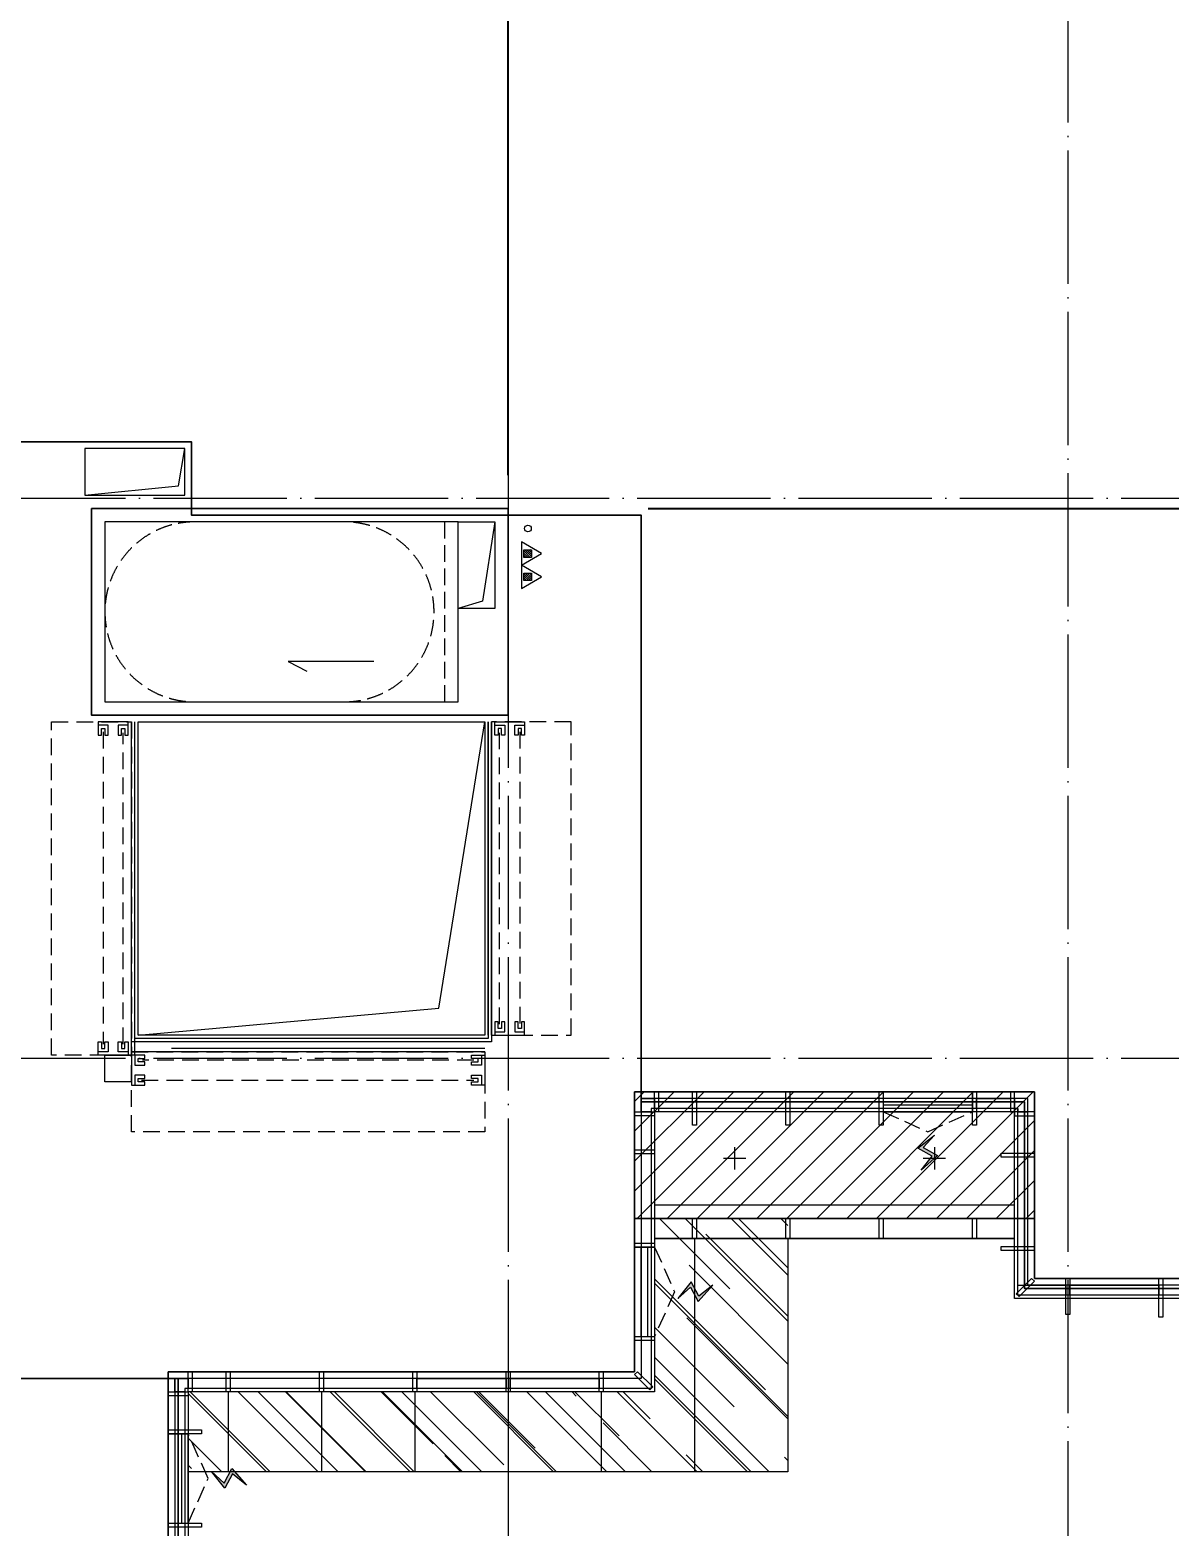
# Model space of a CAD drawing. Extents: x -292644 to 830497, y -12918 to 491457.
# Drawn here: x 129782 to 146893, y 69170 to 91630 of the extents above; entities that cross this region are included whole.
import ezdxf
from ezdxf.xclip import XClip

# ---------------------------------------------------------------- set-up
doc = ezdxf.new("R2010")
doc.units = 0
doc.header["$LTSCALE"] = 1000
doc.header["$MEASUREMENT"] = 0
for name, pattern in [('104-10 轴网$0$DOTE', [2.4200000000000004, 2, -0.2, 0.02, -0.2]), ('8#楼幕墙$0$109-34 轴网$0$L1$0$$AUDIT_BAD_LTYPE1', [0]), ('8#楼幕墙$0$DASH', [0.35, 0.25, -0.1]), ('X-104 8#10#平面_t3$0$109-34 轴网$0$L1$0$$AUDIT_BAD_LTYPE1', [0]), ('X-104 8#10#平面_t3$0$CACHE', [0.375, 0.25, -0.125]), ('X-104 8#10#平面_t3$0$DASH', [0.35, 0.25, -0.1]), ('三跑梯-偶数F$0$DASH', [0.35, 0.25, -0.1])]:
    doc.linetypes.add(name, pattern=pattern)
doc.layers.get('0').update_dxf_attribs({"linetype": 'CONTINUOUS'})
for name, color, linetype in [('104-10 轴网$0$A_AXIS-轴线', 36, '104-10 轴网$0$DOTE'), ('8#楼幕墙$0$04-电动窗', 1, 'CONTINUOUS'), ('8#楼幕墙$0$A-C_玻璃幕墙', 140, 'CONTINUOUS'), ('8#楼幕墙$0$A-O_屋面', 201, 'CONTINUOUS'), ('8#楼幕墙$0$A-TECH_结构', 21, 'CONTINUOUS'), ('X-104 8#10#平面_t3$0$A-C_玻璃幕墙', 140, 'CONTINUOUS'), ('X-104 8#10#平面_t3$0$A-E_栏杆', 232, 'CONTINUOUS'), ('X-104 8#10#平面_t3$0$A-FC', 242, 'X-104 8#10#平面_t3$0$CACHE'), ('X-104 8#10#平面_t3$0$A-O_分水线', 127, 'CONTINUOUS'), ('X-104 8#10#平面_t3$0$A-O_屋面', 201, 'CONTINUOUS'), ('X-104 8#10#平面_t3$0$A-SUR_看线', 231, 'CONTINUOUS'), ('X-104 8#10#平面_t3$0$A-TECH_结构', 21, 'CONTINUOUS'), ('X-104 8#10#平面_t3$0$A_STR-砌块墙', 121, 'CONTINUOUS'), ('X-104 8#10#平面_t3$0$EH_玻璃', 156, 'CONTINUOUS'), ('X-104 8#10#平面_t3$0$水-消火栓', 41, 'CONTINUOUS')]:
    doc.layers.add(name, color=color, linetype=linetype)
doc.layers.add('X-104 8#10#平面_t3$0$000套内', color=226, linetype='CONTINUOUS', lineweight=30, plot=False)
doc.layers.add('X-104 8#10#平面_t3$0$04-不打印_辅助线', color=165, linetype='CONTINUOUS', plot=False)
doc.layers.add('三跑梯-偶数F$0$04-不打印_辅助线', color=165, linetype='CONTINUOUS', plot=False)
doc.layers.get('X-104 8#10#平面_t3$0$A-O_分水线').off()

# ---------------------------------------------------------------- blocks, each defined once
blk = doc.blocks.new('104-10 轴网')
at = {"layer": '104-10 轴网$0$A_AXIS-轴线', "linetype": '104-10 轴网$0$DOTE'}
for p, q in [((145629.5977508624, 40099.99999999987), (145629.5977508621, -6500.000000000186)), ((154029.5977508624, 40099.99999999987), (154029.5977508621, -6500.000000000186)), ((168929.5977508623, 25199.99999999987), (113929.5977508621, 25199.99999999982)), ((168929.5977508623, 16799.99999999987), (113929.5977508621, 16799.99999999982))]:
    blk.add_line(p, q, dxfattribs=at)
blk = doc.blocks.new('X-104 8#10#平面_t3$0$dfsdgf')
at = {"layer": 'X-104 8#10#平面_t3$0$A-E_栏杆'}
for points in [[(249.9999999999673, -5049.999978165768), (249.9999999969223, -250.0000139501353), (5649.99999998985, -250.0000279002707), (5649.999999992895, -5049.999992115903)], [(299.9999999999673, -5049.999978165768), (299.9999999969514, -300.0000139501353), (5599.99999998985, -300.0000279002707), (5599.999999992895, -5049.999992115903)]]:
    blk.add_lwpolyline(points, dxfattribs=at)
blk = doc.blocks.new('三跑梯-偶数F')
at = {"color": 8, "linetype": '三跑梯-偶数F$0$DASH'}
for centre, start, end in [((1349.999999999999, 3950.000000000019), 0, 180), ((1350.000000004889, 1710.000000000033), 180, 0)]:
    blk.add_arc(centre, 1350.000000000002, start, end, dxfattribs=at)
at = {"layer": '三跑梯-偶数F$0$04-不打印_辅助线', "linetype": '三跑梯-偶数F$0$DASH'}
blk.add_line((0, 200), (2700, 200), dxfattribs=at)
at = {"layer": '三跑梯-偶数F$0$04-不打印_辅助线'}
blk.add_lwpolyline([(2700.000000000001, 5300), (9.094947017729282e-13, 5300), (0, 0), (2700.000000000001, -9.094947017729282e-13)], close=True, dxfattribs=at)
blk.add_lwpolyline([(605.1158375440127, 1265.188340814992), (605.1158375438672, 2550.000000000062), (458.8260643989042, 2270.000000000062)], dxfattribs=at)
blk = doc.blocks.new('X-104 8#10#平面_t3$0$fdhggh')
at = {"layer": 'X-104 8#10#平面_t3$0$04-不打印_辅助线', "linetype": 'X-104 8#10#平面_t3$0$109-34 轴网$0$L1$0$$AUDIT_BAD_LTYPE1'}
h = blk.add_hatch(dxfattribs=at)
h.set_pattern_fill('ANSI31', color=256, scale=200)
h.set_pattern_definition([(45, (-98156.95072181663, 16800.00001395711), (-224.5064030267288, 224.5064030267288), [])])
h.paths.add_polyline_path([(27100.00000128028, 73800.00001395676), (33100.00000008987, 73800.00002791453), (33099.99999990471, 75700.00001395712), (27099.99999870561, 75700.0000139567)])
at = {"layer": 'X-104 8#10#平面_t3$0$A-TECH_结构', "linetype": 'X-104 8#10#平面_t3$0$109-34 轴网$0$L1$0$$AUDIT_BAD_LTYPE1'}
for points in [[(42500.00000000029, 87900.00001543564), (42500.00000000029, 97699.99999999988), (24700.00000000029, 97699.99999999988), (24700.00000000029, 96299.99999999988), (13500.00000000029, 96299.99999999988), (13500.00000000029, 89299.99999999988), (7900.000000000291, 89299.99999999988), (7900.000000000291, 87899.99999999988), (-3299.999999999709, 87899.99999999988), (-3299.999999999709, 76699.99999999988), (-4699.999999999709, 76699.99999999988), (-4699.999999999709, 56099.99999999988), (8900.000000000291, 56099.99999999988), (8900.000000000291, 58899.99999999988), (20100.00000000029, 58899.99999999988), (20100.00000000029, 71499.99999999988), (27100, 71499.99999999988), (27099.9999999961, 75700.0000139567), (33099.99999999598, 75700.0000139567), (33099.99999999988, 72899.99999999987), (45300.00000000029, 72899.99999999988), (45300.00000000029, 87900.00000149367)], [(19649.99984065487, 81249.99997816562), (24849.99984064922, 81249.99997816562), (24849.99984058793, 76550.00002092506), (19649.99984059358, 76550.00002092506)], [(27100.00000128028, 73800.00001395676), (33100.00000008987, 73800.00002791453), (33099.99999990471, 75700.00001395712), (27099.99999870561, 75700.0000139567), (27100.00000128028, 73800.00001395676)]]:
    blk.add_lwpolyline(points, close=True, dxfattribs=at)
blk = doc.blocks.new('X-104 8#10#平面_t3$0$fdsgdfh')
at = {"layer": 'X-104 8#10#平面_t3$0$A-TECH_结构', "linetype": 'X-104 8#10#平面_t3$0$109-34 轴网$0$L1$0$$AUDIT_BAD_LTYPE1'}
for points in [[(18850.00000000291, 25249.99999999994), (20253.73374423392, 25389.46087554155), (20350.00000000176, 25949.99836163723)], [(8450.006772121327, 23450.00106368423), (8450.006772121327, 22149.99999212002), (8921.005071387859, 22309.13151894271), (9050.00674062816, 23450.00099037576), (8450.006772121327, 23450.00099037576)], [(16150.00002344656, 22849.99999211542), (15853.91086440366, 22126.21603221793), (14550.00002344651, 21949.99999211269)], [(16750.00000000237, 14499.99836163232), (16349.02608525718, 14334.72744898006), (16149.99999999524, 12799.99836202263)]]:
    blk.add_lwpolyline(points, dxfattribs=at)
for points in [[(20350.00000000176, 25949.99836163723), (18850.00000000339, 25949.99836163723), (18850.00000000288, 25249.99999999994), (20350.0000000013, 25249.99999999994)], [(8450.000026823487, 24849.99997205439), (9050.000041363295, 24849.99997205439), (9050.000041363295, 23550.00099037652), (8450.000026823487, 23550.00099037652)], [(8450.006772121327, 23450.00106368423), (9050.000045112247, 23450.00106368423), (9050.000045112247, 22149.99999212078), (8450.006772121327, 22149.99999212078)], [(14550.00002344657, 22849.99999211542), (16150.00002344656, 22849.99999211542), (16150.00002344656, 21949.99999211269), (14550.00002344657, 21949.99999211269)], [(10750.0000234124, 15199.99999212098), (10050.00002342812, 15199.99999212098), (10050.00002342812, 14699.99999211595), (10750.0000234124, 14699.99999211595)], [(11199.99999999686, 14499.99999211586), (10050.00002342826, 14499.99999211586), (10050.00002342826, 12799.99999250611), (11199.99999999686, 12799.99999250611)], [(16149.99999999524, 14499.99836163234), (16750.00000000237, 14499.99836163232), (16750.00000000237, 12799.9983620226), (16149.99999999524, 12799.99836202263)]]:
    blk.add_lwpolyline(points, close=True, dxfattribs=at)
at = {"layer": 'X-104 8#10#平面_t3$0$A-TECH_结构'}
for points in [[(8450.000072856463, 23550.000963775), (8450.000026823487, 24849.99997205439), (9050.000045371824, 24850.000040969), (8862.080341181427, 23718.58417392988)], [(24449.99990949356, 23549.99995995202), (24449.99995292602, 24849.99994988367), (24999.99999660569, 24849.99997068744), (24818.80254176581, 23659.58259681691)], [(24449.99993120979, 24849.9999638038), (24999.9999999967, 24849.999988519), (24999.9999999967, 23550.00006035736), (24449.99993120979, 23550.00003564221)]]:
    blk.add_lwpolyline(points, close=True, dxfattribs=at)
for points in [[(10050.00002342812, 14699.99999211595), (10619.39593914832, 14782.85818737998), (10750.0000234124, 15199.99999212098)], [(11199.99999999703, 14499.99999211586), (11005.12674833491, 13061.95794338497), (10050.00002342826, 12799.99999250611)]]:
    blk.add_lwpolyline(points, dxfattribs=at)
blk = doc.blocks.new('8#楼幕墙$0$ii')
blk.add_lwpolyline([(-1339.999257087533, -5.379672802519053e-05), (0.0007429124671034515, -5.379672802519053e-05), (0.0007429124671034515, -150.000053796728), (-1339.999257087533, -150.000053796728)], close=True)
blk = doc.blocks.new('*U4716')
blk.add_lwpolyline([(720.0000374311057, 0), (0, 0), (0, 150), (720.0000374311057, 150)], close=True)
blk = doc.blocks.new('*U4707')
blk.add_lwpolyline([(509.9999999944921, 0), (0, 0), (0, 150), (509.9999999944921, 150)], close=True)
blk = doc.blocks.new('8#楼幕墙$0$$TCHSYS$WIN2D')
for p, q in [((-0.5, 0.5), (0.5, 0.5)), ((-0.5, 0.5), (-0.4999999999999999, -0.5)), ((0.5, 0.5), (0.4999999999999998, -0.5)), ((0.5, 0.1666666666666666), (-0.5, 0.1666666666666666)), ((0.5, -0.1666666666666667), (-0.5, -0.1666666666666667)), ((-0.4999999999999999, -0.5), (0.5, -0.5))]:
    blk.add_line(p, q)
blk = doc.blocks.new('8#楼幕墙$0$开启扇')
at = {"layer": '8#楼幕墙$0$04-电动窗'}
h = blk.add_hatch(color=1, dxfattribs=at)
h.dxf.hatch_style = 1
h.paths.add_polyline_path([(771.2538212353829, 399.4187931009801), (600.4963348774836, 588.0845509109495), (817.000029503055, 705.4227948976622), (568.9130649687795, 925.0510056701896), (737.6166181836743, 715.3361196324695), (521.1129235581029, 597.9978756457567)])
at = {"linetype": '8#楼幕墙$0$DASH'}
blk.add_lwpolyline([(0, 49.99999999714782), (670, 349.9999999971478), (1340, 49.99999999714782)], dxfattribs=at)
at = {"layer": '8#楼幕墙$0$04-电动窗', "color": 1}
blk.add_lwpolyline([(771.2538212353829, 399.4187931009801), (600.4963348774836, 588.0845509109495), (817.000029503055, 705.4227948976622), (568.9130649687795, 925.0510056701896), (737.6166181836743, 715.3361196324695), (521.1129235581029, 597.9978756457567), (771.2538212353829, 399.4187931009801)], close=True, dxfattribs=at)
at = {"xscale": -1340, "yscale": 300, "zscale": 1340, "rotation": 180}
blk.add_blockref('8#楼幕墙$0$$TCHSYS$WIN2D', (670, -100), dxfattribs=at)
blk = doc.blocks.new('8#楼幕墙$0$A$C13E80662')
for points in [[(150.0005130732898, 150.2641038001748), (150.0005130732898, 200.2641038001238), (0.0005130732897669077, 200.2641038001238), (0.0005130732897669077, 0.2641038001238485), (150.0005130732898, 0.2641038001238485)], [(150.0005130732898, 0.2641038001747802), (200.0005130733043, 0.2641038001747802), (200.0005130733043, 150.2641038001748), (150.0005130732898, 150.2641038001748)]]:
    blk.add_lwpolyline(points)
blk = doc.blocks.new('8#楼幕墙')
at = {"layer": '8#楼幕墙$0$A-C_玻璃幕墙'}
for points in [[(-3599.999999999767, 88199.99999999988), (7600.000000000233, 88199.99999999988), (7600.000000000233, 89599.99999999988), (13200.00000000023, 89599.99999999988), (13200.00000000023, 96599.99999999988), (24400.00000000023, 96599.99999999988), (24400.00000000023, 97999.99999999988), (42800.00000000023, 97999.99999999988), (42800.00000000023, 88199.99999999988), (45600.00000000023, 88199.99999999988), (45600.0000000002, 72599.99999999988), (32800.0000000002, 72599.99999999988), (32800.0000000002, 75399.99999999988), (27400.00000000023, 75399.99999999988), (27400.0000000002, 71199.99999999988), (20400.0000000002, 71199.99999999988), (20400.0000000002, 58599.99999999988), (9200.000000000116, 58599.99999999988), (9200.000000000116, 55799.99999999988), (-4999.999999999884, 55799.99999999988), (-4999.999999999767, 76999.99999999988), (-3599.999999999767, 76999.99999999988)], [(-3549.999999999767, 88149.99999999988), (7650.000000000233, 88149.99999999988), (7650.000000000233, 89549.99999999988), (13250.00000000023, 89549.99999999988), (13250.00000000023, 96549.99999999988), (24450.00000000023, 96549.99999999988), (24450.00000000023, 97949.99999999988), (42750.00000000023, 97949.99999999988), (42750.00000000023, 88149.99999999988), (45550.00000000023, 88149.99999999988), (45550.0000000002, 72649.99999999988), (32850.0000000002, 72649.99999999988), (32850.0000000002, 75449.99999999988), (27350.00000000023, 75449.99999999988), (27350.0000000002, 71249.99999999988), (20350.0000000002, 71249.99999999988), (20350.0000000002, 58649.99999999988), (9150.000000000116, 58649.99999999988), (9150.000000000116, 55849.99999999988), (-4949.999999999884, 55849.99999999988), (-4949.999999999767, 76949.99999999988), (-3549.999999999767, 76949.99999999988)], [(-3399.999999999767, 87999.99999999988), (7800.000000000233, 87999.99999999988), (7800.000000000233, 89399.99999999988), (13400.00000000023, 89399.99999999988), (13400.00000000023, 96399.99999999988), (24600.00000000023, 96399.99999999988), (24600.00000000023, 97799.99999999988), (42600.00000000023, 97799.99999999988), (42600.00000000023, 87999.99999999988), (45400.00000000023, 87999.99999999988), (45400.0000000002, 72799.99999999988), (33000.0000000002, 72799.99999999988), (33000.0000000002, 75599.99999999988), (27200.00000000023, 75599.99999999988), (27200.0000000002, 71399.99999999988), (20200.0000000002, 71399.99999999988), (20200.0000000002, 58799.99999999988), (9000.000000000116, 58799.99999999988), (9000.000000000116, 55999.99999999988), (-4799.999999999884, 55999.99999999988), (-4799.999999999767, 76799.99999999988), (-3399.999999999767, 76799.99999999988)], [(27460.00000000026, 75399.99999999985), (27400.00000000023, 75399.99999999988), (27400.00000000026, 75699.99999999988), (27460.00000000026, 75699.99999999988)], [(27969.99999999668, 75700.00001395657), (28029.99999999668, 75700.00001395657), (28029.99999999756, 75200.00001395564), (27969.99999999756, 75200.00001395564)], [(29369.99999999668, 75700.00001395657), (29429.99999999668, 75700.00001395657), (29429.99999999756, 75200.00001395564), (29369.99999999756, 75200.00001395564)], [(30769.99999999668, 75700.00001395657), (30829.99999999668, 75700.00001395657), (30829.9999999961, 75200.00001395564), (30769.9999999961, 75200.00001395564)], [(32169.99999999668, 75700.00001395657), (32229.99999999668, 75700.00001395657), (32229.99999999756, 75200.00001395564), (32169.99999999756, 75200.00001395564)], [(32740.00000000017, 75399.99999999985), (32800.0000000002, 75399.99999999988), (32800.00000000015, 75699.99999999988), (32740.00000000017, 75699.99999999988)], [(27400.00000000023, 75399.99999999988), (27400.0000000002, 75339.99999999985), (27100.0000000002, 75339.9999999999), (27100.0000000002, 75399.99999999988)], [(32800.0000000002, 75399.99999999988), (32800.00000000023, 75339.99999999985), (33100.00000000023, 75339.9999999999), (33100.00000000026, 75399.99999999988)], [(27099.9999999929, 74770.00001396018), (27099.9999999929, 74830.00001396018), (27399.99999999453, 74830.00001396018), (27399.99999999453, 74770.00001396018)], [(32600.00000000035, 74720.00001395692), (32600.00000000035, 74780.00001395692), (33099.99999999619, 74780.00001395692), (33099.99999999619, 74720.00001395692)], [(27969.99999999616, 73800.00001395645), (28029.99999999616, 73800.00001395645), (28029.99999999613, 73500.00001395633), (27969.99999999613, 73500.00001395633)], [(29369.99999999616, 73800.00001395633), (29429.99999999616, 73800.00001395633), (29429.99999999613, 73500.00001395633), (29369.99999999613, 73500.00001395633)], [(30769.99999999616, 73800.00001395622), (30829.99999999616, 73800.00001395622), (30829.99999999613, 73500.00001395633), (30769.99999999613, 73500.00001395633)], [(32169.99999999616, 73800.00001395599), (32229.99999999616, 73800.00001395599), (32229.99999999613, 73500.00001395633), (32169.99999999613, 73500.00001395633)], [(27099.99999999287, 73370.00001396018), (27099.99999999287, 73430.00001396018), (27399.9999999945, 73430.00001396018), (27399.9999999945, 73370.00001396018)], [(32600.00000000032, 73320.00001394865), (32600.00000000032, 73380.00001394865), (33099.99999999962, 73380.00001394865), (33099.99999999962, 73320.00001394865)], [(32828.78679656459, 72671.21320343547), (32871.21320343582, 72628.7867965643), (33100.00000000023, 72857.57359312876), (33057.57359312905, 72899.99999999994)], [(33570.00000000026, 72900.00001394411), (33630.00000000026, 72900.00001394411), (33630.00000000003, 72360.00001395552), (33570.00000000003, 72360.00001395552)], [(34970.00000000026, 72900.00001394411), (35030.00000000026, 72900.00001394411), (35030.00000000026, 72320.00001395552), (34970.00000000026, 72320.00001395552)], [(27099.99999999584, 71970.00001396029), (27099.99999999584, 72030.00001396029), (27399.99999999747, 72030.00001396029), (27399.99999999747, 71970.00001396029)], [(20460.00000000023, 71199.99999999985), (20400.0000000002, 71199.99999999988), (20400.00000000026, 71499.99999999988), (20460.00000000023, 71499.99999999988)], [(20969.99999999601, 71500.00001396018), (21029.99999999601, 71500.00001396018), (21029.99999999601, 71200.00001395936), (20969.99999999601, 71200.00001395936)], [(22369.99999999601, 71500.00001396018), (22429.99999999601, 71500.00001396018), (22429.99999999601, 71200.00001395936), (22369.99999999601, 71200.00001395936)], [(23769.99999999601, 71500.00001396041), (23829.99999999601, 71500.00001396041), (23829.99999999601, 71200.0000139596), (23769.99999999601, 71200.0000139596)], [(25169.99999999601, 71500.00001396041), (25229.99999999601, 71500.00001396041), (25229.99999999601, 71200.0000139596), (25169.99999999601, 71200.0000139596)], [(26569.99999999601, 71500.00001396018), (26629.99999999601, 71500.00001396018), (26629.99999999601, 71200.00001395936), (26569.99999999601, 71200.00001395936)], [(27371.04966076009, 71271.21320343547), (27328.62325388886, 71228.7867965643), (27099.83645732445, 71457.57359312876), (27142.26286419563, 71499.99999999994)], [(20400.0000000002, 71199.99999999988), (20400.00000000017, 71139.99999999985), (20100.00000000017, 71139.9999999999), (20100.00000000015, 71199.99999999988)], [(20099.99999999764, 70570.00001395657), (20099.99999999764, 70630.00001395657), (20599.99999999799, 70630.0000139575), (20599.99999999799, 70570.0000139575)], [(20099.99999999764, 69170.00001395657), (20099.99999999764, 69230.00001395657), (20599.99999999799, 69230.0000139575), (20599.99999999799, 69170.0000139575)]]:
    blk.add_lwpolyline(points, close=True, dxfattribs=at)
at = {"layer": '8#楼幕墙$0$A-O_屋面'}
for points in [[(32799.99999999927, 74000.00001395645), (27399.99999999627, 74000.00001395645)], [(32799.99999999927, 73800.00001395645), (27399.99999999627, 73800.00001395645)], [(32799.99999999939, 73500.00001395645), (27399.99999999625, 73500.00001395645)]]:
    blk.add_lwpolyline(points, dxfattribs=at)
at = {"layer": '8#楼幕墙$0$A-TECH_结构'}
blk.add_line((27100.00000000023, 73799.89403260507), (33100.0000000002, 73799.89403260507), dxfattribs=at)
blk.add_lwpolyline([(-3299.999999999767, 87899.99999999988), (7900.000000000233, 87899.99999999988), (7900.000000000233, 89299.99999999988), (13500.00000000023, 89299.99999999988), (13500.00000000023, 96299.99999999988), (24700.00000000023, 96299.99999999988), (24700.00000000023, 97699.99999999988), (42500.00000000023, 97699.99999999988), (42500.00000000023, 87899.99999999988), (45300.00000000023, 87899.99999999988), (45300.0000000002, 72899.99999999988), (33100.0000000002, 72899.99999999988), (33100.0000000002, 75699.99999999988), (27100.00000000023, 75699.99999999988), (27100.0000000002, 71499.99999999988), (20100.0000000002, 71499.99999999988), (20100.0000000002, 58899.99999999988), (8900.000000000116, 58899.99999999988), (8900.000000000116, 56099.99999999988), (-4699.999999999884, 56099.99999999988), (-4699.999999999767, 76699.99999999988), (-3299.999999999767, 76699.99999999988)], close=True, dxfattribs=at)
at = {"layer": '8#楼幕墙$0$A-C_玻璃幕墙', "linetype": '8#楼幕墙$0$109-34 轴网$0$L1$0$$AUDIT_BAD_LTYPE1', "xscale": -1}
for p, rotation in [((30829.99999999686, 75450.00001396309), 180), ((20350.00000000306, 69230.00001395715), 270)]:
    blk.add_blockref('8#楼幕墙$0$开启扇', p, dxfattribs=dict(at, rotation=rotation))
at = {"layer": '8#楼幕墙$0$A-C_玻璃幕墙', "xscale": -1, "rotation": 180}
for p in [(27199.99948692694, 75600.2641038), (20199.99948692691, 71400.2641038)]:
    blk.add_blockref('8#楼幕墙$0$A$C13E80662', p, dxfattribs=at)
at = {"layer": '8#楼幕墙$0$A-C_玻璃幕墙', "rotation": 180}
for name, p in [('*U4707', (32740.00000000017, 75599.99999999988)), ('8#楼幕墙$0$A$C13E80662', (33000.00051307349, 75600.2641038)), ('*U4716', (33570.00036249243, 72799.73619393754)), ('8#楼幕墙$0$ii', (33630.00000000032, 72650.00001394819)), ('8#楼幕墙$0$ii', (23830.0007429097, 71249.99996015988)), ('8#楼幕墙$0$ii', (25230.0007429097, 71249.99996015988))]:
    blk.add_blockref(name, p, dxfattribs=at)
at = {"layer": '8#楼幕墙$0$A-C_玻璃幕墙', "linetype": '8#楼幕墙$0$109-34 轴网$0$L1$0$$AUDIT_BAD_LTYPE1', "rotation": 270}
blk.add_blockref('8#楼幕墙$0$开启扇', (27349.99999999287, 73370.00001396018), dxfattribs=at)
blk = doc.blocks.new('*U4522')
at = {"layer": 'X-104 8#10#平面_t3$0$A-E_栏杆'}
for points in [[(-5299.999999989996, 50), (0, 50)], [(-5299.999999989996, 0), (-599.9999999950014, 0)]]:
    blk.add_lwpolyline(points, dxfattribs=at)
at = {"layer": 'X-104 8#10#平面_t3$0$A-FC'}
for p, q in [((-150.1205822191259, 475.0000000123109), (-5135.222420518556, 474.9995015044406)), ((-5135.222420518556, 173.9195319662686), (-164.7775794651534, 173.9200283635582))]:
    blk.add_line(p, q, dxfattribs=at)
blk.add_lwpolyline([(0, 50), (-5299.999999990636, 50), (-5299.999999990636, 1250.000000000786), (0, 1250.000000000786)], close=True, dxfattribs=at)
at = {"layer": 'X-104 8#10#平面_t3$0$A-FC', "ltscale": 1000}
for points in [[(-5249.999999982399, 100.0000000116124), (-5249.999999984029, 250.0000000111468), (-5099.999999984262, 250.0000000130094), (-5099.999999983331, 200.0000000130094), (-5199.999999983331, 200.0000000111468), (-5199.999999982865, 150.0000000120781), (-5099.999999983098, 150.0000000130094), (-5099.999999982399, 100.0000000130094), (-5299.999999983796, 100.0000000041618), (-5299.999999987464, 550.0000000041618), (-5099.999999985193, 550.0000000130094), (-5099.999999984728, 500.0000000130094), (-5199.999999984728, 500.0000000120781), (-5199.999999983796, 450.0000000116124), (-5099.999999984029, 450.0000000125438), (-5099.999999984029, 400.0000000130094), (-5249.999999983796, 400.0000000111468), (-5249.999999985193, 550.0000000116124)], [(-50.00000000130967, 100.0000000071886), (-49.99999999967986, 250.000000006723), (-199.999999999447, 250.0000000085856), (-200.0000000003783, 200.0000000085856), (-100.0000000003783, 200.000000006723), (-100.000000000844, 150.0000000076543), (-200.0000000006112, 150.0000000085856), (-200.0000000013097, 100.0000000085856), (8.731149137020111e-11, 99.99999999973807), (3.754394128918648e-09, 549.9999999997381), (-199.9999999985157, 550.0000000085856), (-199.9999999989814, 500.0000000085856), (-99.99999999898137, 500.0000000076543), (-99.99999999991269, 450.0000000071886), (-199.9999999996799, 450.00000000812), (-199.9999999996799, 400.0000000085856), (-49.99999999991269, 400.000000006723), (-49.9999999985157, 550.0000000071886)]]:
    blk.add_lwpolyline(points, dxfattribs=at)
blk = doc.blocks.new('*U4523')
at = {"layer": 'X-104 8#10#平面_t3$0$A-E_栏杆'}
for points in [[(-4999.999979327851, 50), (0, 50)], [(-4999.999979327851, 0), (-299.999979332857, 0)]]:
    blk.add_lwpolyline(points, dxfattribs=at)
at = {"layer": 'X-104 8#10#平面_t3$0$A-FC'}
for p, q in [((-150.1205822191259, 475.0000000123109), (-4835.222399856411, 474.9995015044406)), ((-4835.222399856411, 173.9195319662686), (-164.7775794651534, 173.9200283635582))]:
    blk.add_line(p, q, dxfattribs=at)
blk.add_lwpolyline([(0, 50), (-4999.999979328491, 50), (-4999.999979328491, 1250.000000000786), (0, 1250.000000000786)], close=True, dxfattribs=at)
at = {"layer": 'X-104 8#10#平面_t3$0$A-FC', "ltscale": 1000}
for points in [[(-4949.999979320255, 100.0000000116124), (-4949.999979321885, 250.0000000111468), (-4799.999979322118, 250.0000000130094), (-4799.999979321186, 200.0000000130094), (-4899.999979321186, 200.0000000111468), (-4899.999979320721, 150.0000000120781), (-4799.999979320954, 150.0000000130094), (-4799.999979320255, 100.0000000130094), (-4999.999979321652, 100.0000000041618), (-4999.999979325319, 550.0000000041618), (-4799.999979323049, 550.0000000130094), (-4799.999979322583, 500.0000000130094), (-4899.999979322583, 500.0000000120781), (-4899.999979321652, 450.0000000116124), (-4799.999979321885, 450.0000000125438), (-4799.999979321885, 400.0000000130094), (-4949.999979321652, 400.0000000111468), (-4949.999979323049, 550.0000000116124)], [(-50.00000000130967, 100.0000000071886), (-49.99999999967986, 250.000000006723), (-199.999999999447, 250.0000000085856), (-200.0000000003783, 200.0000000085856), (-100.0000000003783, 200.000000006723), (-100.000000000844, 150.0000000076543), (-200.0000000006112, 150.0000000085856), (-200.0000000013097, 100.0000000085856), (8.731149137020111e-11, 99.99999999973807), (3.754394128918648e-09, 549.9999999997381), (-199.9999999985157, 550.0000000085856), (-199.9999999989814, 500.0000000085856), (-99.99999999898137, 500.0000000076543), (-99.99999999991269, 450.0000000071886), (-199.9999999996799, 450.00000000812), (-199.9999999996799, 400.0000000085856), (-49.99999999991269, 400.000000006723), (-49.9999999985157, 550.0000000071886)]]:
    blk.add_lwpolyline(points, dxfattribs=at)
blk = doc.blocks.new('*U4524')
at = {"layer": 'X-104 8#10#平面_t3$0$A-E_栏杆'}
for points in [[(-4699.998361631831, 50), (0, 50)], [(-4699.998361631831, 0), (0.001638363162783207, 0)]]:
    blk.add_lwpolyline(points, dxfattribs=at)
at = {"layer": 'X-104 8#10#平面_t3$0$A-FC'}
for p, q in [((-150.1205822191259, 475.0000000123109), (-4535.220782160392, 474.9995015044406)), ((-4535.220782160392, 173.9195319662686), (-164.7775794651534, 173.9200283635582))]:
    blk.add_line(p, q, dxfattribs=at)
blk.add_lwpolyline([(0, 50), (-4699.998361632472, 50), (-4699.998361632472, 1250.000000000786), (0, 1250.000000000786)], close=True, dxfattribs=at)
at = {"layer": 'X-104 8#10#平面_t3$0$A-FC', "ltscale": 1000}
for points in [[(-4649.998361624235, 100.0000000116124), (-4649.998361625865, 250.0000000111468), (-4499.998361626098, 250.0000000130094), (-4499.998361625167, 200.0000000130094), (-4599.998361625167, 200.0000000111468), (-4599.998361624701, 150.0000000120781), (-4499.998361624934, 150.0000000130094), (-4499.998361624235, 100.0000000130094), (-4699.998361625632, 100.0000000041618), (-4699.998361629299, 550.0000000041618), (-4499.998361627029, 550.0000000130094), (-4499.998361626564, 500.0000000130094), (-4599.998361626564, 500.0000000120781), (-4599.998361625632, 450.0000000116124), (-4499.998361625865, 450.0000000125438), (-4499.998361625865, 400.0000000130094), (-4649.998361625632, 400.0000000111468), (-4649.998361627029, 550.0000000116124)], [(-50.00000000130967, 100.0000000071886), (-49.99999999967986, 250.000000006723), (-199.999999999447, 250.0000000085856), (-200.0000000003783, 200.0000000085856), (-100.0000000003783, 200.000000006723), (-100.000000000844, 150.0000000076543), (-200.0000000006112, 150.0000000085856), (-200.0000000013097, 100.0000000085856), (8.731149137020111e-11, 99.99999999973807), (3.754394128918648e-09, 549.9999999997381), (-199.9999999985157, 550.0000000085856), (-199.9999999989814, 500.0000000085856), (-99.99999999898137, 500.0000000076543), (-99.99999999991269, 450.0000000071886), (-199.9999999996799, 450.00000000812), (-199.9999999996799, 400.0000000085856), (-49.99999999991269, 400.000000006723), (-49.9999999985157, 550.0000000071886)]]:
    blk.add_lwpolyline(points, dxfattribs=at)
blk = doc.blocks.new('X-104 8#10#平面_t3$0$dsrr')
at = {"layer": 'X-104 8#10#平面_t3$0$A-TECH_结构', "color": 2, "linetype": 'X-104 8#10#平面_t3$0$109-34 轴网$0$L1$0$$AUDIT_BAD_LTYPE1'}
blk.add_lwpolyline([(-6049.999999991735, 50.00002764243982), (-5649.999999991735, 50.00002764243982), (-5649.999999991735, -349.9999863076664), (-6049.999999991735, -349.9999863076664)], close=True, dxfattribs=at)
at = {"linetype": 'X-104 8#10#平面_t3$0$109-34 轴网$0$L1$0$$AUDIT_BAD_LTYPE1'}
for name, p, rotation in [('*U4523', (-5599.999999993452, 5050.00000697092), 90), ('*U4522', (-5649.999999990396, 150.0000276421779), 179.9999999999999)]:
    blk.add_blockref(name, p, dxfattribs=dict(at, rotation=rotation))
at = {"linetype": 'X-104 8#10#平面_t3$0$109-34 轴网$0$L1$0$$AUDIT_BAD_LTYPE1', "xscale": -1, "rotation": 270}
blk.add_blockref('*U4524', (-299.9999999975262, 5049.998361632315), dxfattribs=at)
blk = doc.blocks.new('X-104 8#10#平面_t3$0$jtkjuyriuy')
h = blk.add_hatch()
h.set_pattern_fill('ANSI31', color=8, scale=30, angle=45)
h.set_pattern_definition([(90, (0, 0), (-47.625, 1.06581410364015e-14), [])])
h.paths.add_polyline_path([(-138, 138), (138, 138), (138, -138), (-138, -138)])
for points in [[(-168, 168), (168, 168), (168, -168), (-168, -168)], [(-138, 138), (138, 138), (138, -138), (-138, -138)]]:
    blk.add_lwpolyline(points, close=True)
at = {"layer": 'X-104 8#10#平面_t3$0$04-不打印_辅助线'}
for p, q in [((-168, 0), (168, 0)), ((0, 168), (0, -168))]:
    blk.add_line(p, q, dxfattribs=at)
blk = doc.blocks.new('X-104 8#10#平面_t3$0$$TWTSYS$00000546')
h = blk.add_hatch()
h.set_pattern_fill('ANSI31', color=256, scale=200, style=0)
h.set_pattern_definition([(45, (-38543.80223862439, -6670.830405693208), (-17.67766952966369, 17.67766952966369), [])])
h.paths.add_polyline_path([(-64.92232553117356, 173.7449990885525), (64.922325531159, 173.7449990885525), (64.922325531159, 43.90034802621994), (-64.92232553117356, 43.90034802621994)])
for points in [[(0, 343.6163707387423), (-198.3870041439732, 0), (198.3870041439732, 0)], [(-64.92232553117356, 173.7449990885525), (64.922325531159, 173.7449990885525), (64.922325531159, 43.90034802621994), (-64.92232553117356, 43.90034802621994)]]:
    blk.add_lwpolyline(points, close=True)
blk = doc.blocks.new('X-104 8#10#平面_t3$0$A$C46662BA1')
at = {"layer": 'X-104 8#10#平面_t3$0$水-消火栓'}
blk.add_circle((137256.9507218335, 84149.9999999998), 50, dxfattribs=at)
at = {"layer": 'X-104 8#10#平面_t3$0$水-消火栓', "xscale": 0.88, "yscale": 0.88, "zscale": 0.88, "rotation": 270}
for p in [(137156.9507218332, 83774.58056364622), (137156.9507218332, 83425.41943635273)]:
    blk.add_blockref('X-104 8#10#平面_t3$0$$TWTSYS$00000546', p, dxfattribs=at)
blk = doc.blocks.new('X-104 8#10#平面_t3')
at = {"layer": 'X-104 8#10#平面_t3$0$EH_玻璃'}
h = blk.add_hatch(dxfattribs=at)
h.set_pattern_fill('AR-RROOF', color=256, scale=600, angle=135)
h.set_pattern_definition([(134.9999999999999, (153756.950721829, 1.395624713040888e-05), (-1724.209175245277, 646.5784407169799), [11430, -1524, 3810, -762]), (134.9999999999999, (152770.9185997356, 447.2167687855253), (-177.8090711971699, -1255.439805725468), [2286, -251.46, 4572, -571.5]), (134.9999999999999, (153029.5499760223, -188.5853645861789), (-3162.846205840554, 2440.833613706598), [6096, -1066.8, 3048, -762])])
h.paths.add_polyline_path([(141156.950721829, 73800.00001395603), (139156.9507218291, 73800.00001395603), (139156.9507218291, 71200.00001395626), (132156.9507218291, 71200.00001395626), (132156.9507218291, 70000.00001395626), (141156.950721829, 70000.00001395626)])
at = {"layer": 'X-104 8#10#平面_t3$0$000套内'}
for points in [[(125106.9507218292, 89400.00001395628), (125106.9507218292, 96450.00001395628), (136306.9507218292, 96450.00001395628), (136306.9507218292, 97850.00001395628), (154406.9507218315, 97850.00001395616), (154406.9507216788, 88050.00001394154), (157206.9507216748, 88050.00001394155), (157206.9507218306, 72750.00001394383), (144706.9507218291, 72750.00001394383), (144706.9507218291, 75550.00001395626), (138956.9507218637, 75550.00001395638), (138956.9507218637, 84349.99999212037), (132206.9507218345, 84349.99999212037), (132206.9507218345, 85449.99836163671), (128306.9507218215, 85449.99836163671), (128306.9507218215, 89400.00001185501), (125106.9507218292, 89400.00001395628)], [(120156.9507218297, 88050.00001395628), (120156.9507218297, 84250.00001394973), (120056.9507218265, 84249.99999212043), (120056.9507218265, 81449.99999212037), (121706.9507452614, 81449.99999212037), (121706.9507452614, 72099.99999250575), (128806.9507452472, 72099.99999250573), (128806.9507452472, 71400.00001392835), (132006.9507218291, 71400.00001392834), (132006.9507218291, 58750.00001395626), (120806.9507218268, 58750.00001395631), (120806.9507218268, 55950.00001387135), (106906.9507218297, 55950.00001387132), (106906.9507218297, 71500.00001395628), (106906.950721829, 76850.00001395635), (108306.9507218577, 76850.00001395638), (108306.9507218577, 88050.00001395628)]]:
    blk.add_lwpolyline(points, close=True, dxfattribs=at)
at = {"layer": 'X-104 8#10#平面_t3$0$000套内', "linetype": 'X-104 8#10#平面_t3$0$109-34 轴网$0$L1$0$$AUDIT_BAD_LTYPE1'}
blk.add_lwpolyline([(136956.9507218299, 81349.99999211545), (130706.9507218353, 81349.99999211545), (130706.9507218353, 84449.99999212037), (136956.9507218299, 84449.99999212037)], close=True, dxfattribs=at)
at = {"layer": 'X-104 8#10#平面_t3$0$04-不打印_辅助线'}
blk.add_lwpolyline([(144556.9507218291, 73500.00001395615), (144556.9507218291, 75400.00001395638), (139156.9507218291, 75400.00001395638), (139156.9507218291, 73500.00001395615)], close=True, dxfattribs=at)
at = {"layer": 'X-104 8#10#平面_t3$0$A-C_玻璃幕墙'}
for p, q in [((139756.950721829, 73500.00001395603), (139756.950721829, 70000.00001395626)), ((132756.950721829, 71200.00001395906), (132756.950721829, 70000.00001395626)), ((134156.950721829, 71200.00001395906), (134156.950721829, 70000.00001395626)), ((135556.950721829, 71200.00001395929), (135556.950721829, 70000.00001395626)), ((136956.950721829, 71200.00001395929), (136956.950721829, 70000.00001395626)), ((138356.950721829, 71200.00001395906), (138356.950721829, 70000.00001395626))]:
    blk.add_line(p, q, dxfattribs=at)
blk.add_lwpolyline([(141156.950721829, 73500.00001395603), (141156.950721829, 70000.00001395626), (132156.9507218329, 70000.00001395626)], dxfattribs=at)
at = {"layer": 'X-104 8#10#平面_t3$0$A-O_屋面'}
for points in [[(144556.9507218321, 73800.00001395615), (139156.9507218291, 73800.00001395615)], [(144556.9507218322, 73500.00001395615), (139156.9507218291, 73500.00001395615)]]:
    blk.add_lwpolyline(points, dxfattribs=at)
at = {"layer": 'X-104 8#10#平面_t3$0$A-SUR_看线', "linetype": 'X-104 8#10#平面_t3$0$DASH', "ltscale": 2, "const_width": 30}
for points in [[(136956.950721833, 97700.00001394944), (136956.9507218326, 84950.0000139492)], [(139056.9507218637, 84449.99999212021), (157056.9507218313, 84450.0000060769)]]:
    blk.add_lwpolyline(points, dxfattribs=at)
at = {"layer": 'X-104 8#10#平面_t3$0$A-TECH_结构'}
blk.add_lwpolyline([(131406.9505624876, 76550.00002789983), (135916.5748862071, 76955.7066539368), (136606.950721833, 81249.99997816533)], dxfattribs=at)
blk.add_lwpolyline([(136606.950721836, 76550.0000139497), (131406.9507218431, 76550.00002789983), (131406.95072184, 81249.99999211547), (136606.950721833, 81249.99997816533)], close=True, dxfattribs=at)
at = {"layer": 'X-104 8#10#平面_t3$0$A-TECH_结构', "linetype": 'X-104 8#10#平面_t3$0$109-34 轴网$0$L1$0$$AUDIT_BAD_LTYPE1'}
blk.add_lwpolyline([(144856.9507218313, 73799.93036428437), (138856.9507218305, 73799.89403260492)], dxfattribs=at)
at = {"linetype": 'X-104 8#10#平面_t3$0$109-34 轴网$0$L1$0$$AUDIT_BAD_LTYPE1'}
ref = blk.add_blockref('8#楼幕墙', (111756.9507218327, -1.455191522836685e-10), dxfattribs=at)
XClip(ref).set_block_clipping_path([(-18549.999999999476, -12899.999999999882), (65550.0000000003, 284100.0000000003)])
for name, p in [('X-104 8#10#平面_t3$0$fdhggh', (111756.9507218327, -2.91038304567337e-10)), ('X-104 8#10#平面_t3$0$fdsgdfh', (111756.9507218327, 59399.99999999948)), ('X-104 8#10#平面_t3$0$dsrr', (136956.9507218328, 76200.00001394968))]:
    blk.add_blockref(name, p, dxfattribs=at)
ref = blk.add_blockref('104-10 轴网', (-8672.647029029147, 59400.00000000004), dxfattribs=at)
XClip(ref).set_block_clipping_path([(104379.59775086239, -11899.999999999955), (178479.5977508624, 45500.000000000044)])
at = {"linetype": 'X-104 8#10#平面_t3$0$109-34 轴网$0$L1$0$$AUDIT_BAD_LTYPE1', "rotation": 180}
blk.add_blockref('X-104 8#10#平面_t3$0$dfsdgf', (136956.950721833, 76199.99999999953), dxfattribs=at)
at = {"layer": 'X-104 8#10#平面_t3$0$A-O_分水线', "linetype": 'X-104 8#10#平面_t3$0$109-34 轴网$0$L1$0$$AUDIT_BAD_LTYPE1'}
blk.add_blockref('X-104 8#10#平面_t3$0$A$C46662BA1', (0, -2.91038304567337e-11), dxfattribs=at)
at = {"layer": 'X-104 8#10#平面_t3$0$A-O_分水线', "xscale": -1}
for p in [(140356.950721829, 74700.00001395642), (143356.950721829, 74700.00001395642)]:
    blk.add_blockref('X-104 8#10#平面_t3$0$jtkjuyriuy', p, dxfattribs=at)
at = {"layer": 'X-104 8#10#平面_t3$0$A_STR-砌块墙', "rotation": 90}
blk.add_blockref('三跑梯-偶数F', (136206.9507218344, 81549.99999212043), dxfattribs=at)

msp = doc.modelspace()

# ---------------------------------------------------------------- block references
msp.add_blockref('X-104 8#10#平面_t3', (0, 0))

doc.saveas('drawing.dxf')
